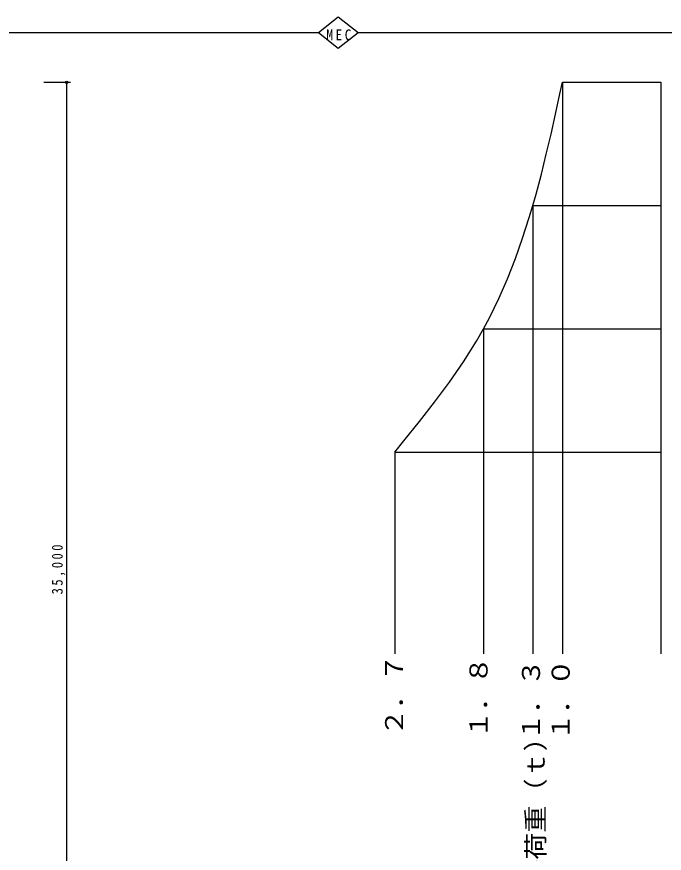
# Model space of a CAD drawing. Units: millimetres, scale not verified. Extents: x -1018044 to 39892, y -408708 to 2166079.
# Drawn here: x -14646 to 11642, y -6225 to 27702 of the extents above; entities that cross this region are included whole.
import ezdxf
from ezdxf.enums import TextEntityAlignment as Align

# ---------------------------------------------------------------- set-up
doc = ezdxf.new("R2010")
doc.units = ezdxf.units.MM
doc.header["$LTSCALE"] = 200
doc.header["$PDMODE"] = 32
doc.header["$PDSIZE"] = 100
doc.layers.add('0-0', color=7, linetype='Continuous')
doc.layers.add('1-1', color=4, linetype='Continuous')
doc.styles.add('ＭＳ ゴシック', font='')
doc.styles.get('ＭＳ ゴシック').set_extended_font_data('MS Gothic')

msp = doc.modelspace()

# ---------------------------------------------------------------- linework, layer by layer
at = {"layer": '0-0'}
for p, q in [((-2401.3, 27063.2), (-1597.6, 27692.9)), ((-1597.6, 27701.6), (-787.7, 27057)), ((-40933.6, 27056.8), (-2400.7, 27056.8))]:
    msp.add_line(p, q, dxfattribs=at)
for points in [[(-2401.3, 27063.2), (-1596.9, 26423), (-787.7, 27057)], [(-788.8, 27056.8), (39891.9, 27056.8), (39891.9, -28889.2)]]:
    msp.add_lwpolyline(points, dxfattribs=at)
at = {"layer": '1-1'}
for p, q in [((-13544.3, 25044.3), (-12465.1, 25044.3)), ((-12617.6, -9956.5), (-12617.6, 25044.3)), ((7505.8, 25044.3), (11505.8, 25044.3)), ((7505.8, 25044.3), (7505.8, 1868)), ((11505.8, 25044.3), (11505.8, 1868)), ((6305.8, 20044.3), (11505.8, 20044.3)), ((6305.8, 20044.3), (6305.8, 1868)), ((4305.8, 15044.3), (11505.8, 15044.3)), ((4305.8, 15044.3), (4305.8, 1868)), ((705.8, 10044.3), (11505.8, 10044.3)), ((705.8, 10044.3), (705.8, 1868))]:
    msp.add_line(p, q, dxfattribs=at)
msp.add_lwpolyline([(705.8, 10044.3), (1073.8, 10497.8), (1703.6, 11282.4), (2320.9, 12074.6), (2917.5, 12879), (3485.7, 13700.3), (4017.3, 14543.4), (4305.8, 15044.3), (4544.8, 15489.8), (4928.7, 16273.9), (5279.5, 17075.7), (5599.9, 17892), (5892.7, 18719.9), (6160.7, 19556.3), (6305.8, 20044.3), (6438, 20511.4), (6652.9, 21319.3), (6853.9, 22129.9), (7044, 22942.4), (7226.3, 23756.5), (7403.9, 24571.4), (7505.8, 25044.3)], dxfattribs=at)
msp.add_point((-12617.6, 25044.3), dxfattribs=at)

# ---------------------------------------------------------------- texts
at = {"layer": '0-0', "insert": (-2074, 26740.4), "char_height": 439.9, "attachment_point": 7, "style": 'ＭＳ ゴシック'}
msp.add_mtext('\\T1.38;\\W0.9;MEC', dxfattribs=at)
at = {"layer": '1-1', "color": 3, "style": 'ＭＳ ゴシック', "width": 1.1}
for s, p in [('２．７', (1261.5, -1466)), ('１．８', (4688.2, -1558.6)), ('１．３', (6818.3, -1651.3)), ('１．０', (8022.3, -1651.3)), ('定格荷重（ｔ）', (7003.5, -8689.8))]:
    msp.add_text(s, height=733.1, rotation=90, dxfattribs=at).set_placement(p, align=Align.BOTTOM_LEFT)
at = {"layer": '1-1', "color": 7, "insert": (-12667.6, 4274.8), "char_height": 439.9, "attachment_point": 7, "rotation": 90, "style": 'ＭＳ ゴシック'}
msp.add_mtext('\\T1.39;\\W0.85;35,000', dxfattribs=at)

doc.saveas('drawing.dxf')
